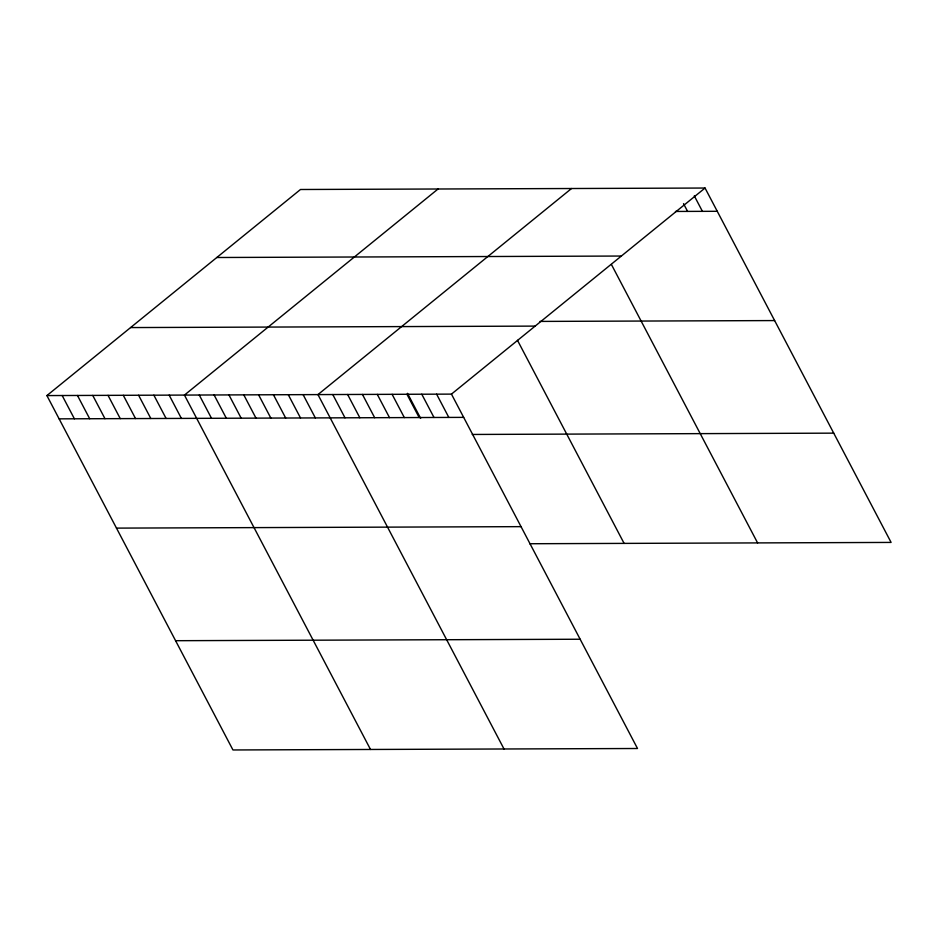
<?xml version="1.0" encoding="UTF-8"?>
<svg xmlns="http://www.w3.org/2000/svg" width="938" height="938" viewBox="0 0 938 938"><rect width="100%" height="100%" fill="white"/><g stroke="black" fill="none" stroke-linecap="round" stroke-linejoin="round"><path stroke-width="1.41" d="M46.9 395.578L451.459 394.112L637.512 748.501L232.952 749.966L46.9 395.578L300.488 189.499L705.048 188.034L891.1 542.422L529.618 543.735M438.034 189.007L184.446 395.086L370.51 749.474M571.535 188.515L317.947 394.593L504.011 748.981M451.459 394.112L705.048 188.034M675.454 211.449L717.253 211.296M216.807 257.504L621.355 256.039M539.983 321.417L774.624 320.573M130.581 327.573L535.141 326.107M59.117 418.852L463.665 417.375M472.248 434.458L833.73 433.145M116.488 528.117L521.036 526.652M175.594 640.701L580.141 639.235M694.284 195.843L702.421 211.355M683.521 203.652L687.589 211.402M611.424 264.493L757.599 542.903M517.471 340.295L624.098 543.383M436.616 394.171L448.833 417.433M421.783 394.218L434.001 417.492M407.502 393.339L420.646 418.36M406.951 394.277L419.169 417.539M392.119 394.323L404.337 417.598M377.287 394.382L389.505 417.644M362.455 394.441L374.661 417.703M347.623 394.488L359.829 417.762M332.779 394.546L344.996 417.809M303.115 394.652L315.332 417.914M288.283 394.71L300.5 417.973M273.45 394.757L285.668 418.02M258.618 394.816L270.836 418.078M243.786 394.863L255.992 418.137M228.954 394.921L241.16 418.184M214.11 394.98L226.328 418.242M199.278 395.027L211.496 418.289M169.168 395.133L181.374 418.407M153.879 395.191L166.096 418.454M138.601 395.25L150.819 418.512M123.312 395.308L135.529 418.571M108.034 395.355L120.252 418.629M92.745 395.414L104.962 418.676M77.467 395.473L89.685 418.735M62.178 395.531L74.395 418.794"/></g></svg>
